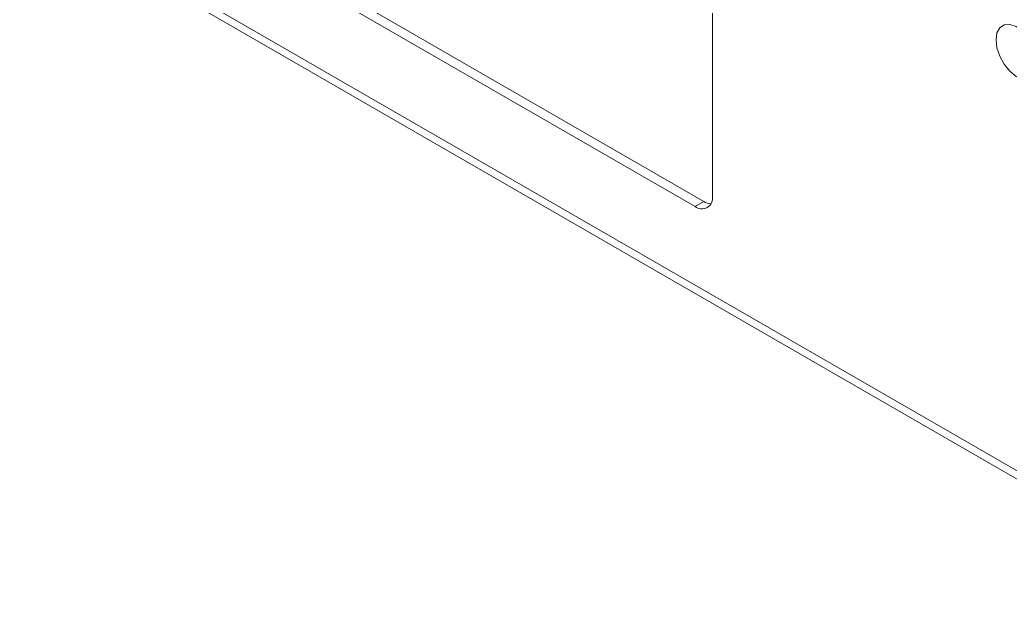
# Model space of a CAD drawing. Header units: inches. Extents: x 0.2 to 16.3, y 0.2 to 11.5.
# Drawn here: x 11.91 to 12.701, y 9.219 to 9.683 of the extents above; entities that cross this region are included whole.
import ezdxf

# ---------------------------------------------------------------- set-up
doc = ezdxf.new("R2010")
doc.units = ezdxf.units.IN
doc.header["$MEASUREMENT"] = 0

msp = doc.modelspace()

# ---------------------------------------------------------------- linework, layer by layer
at = {"color": 7, "linetype": 'Continuous', "lineweight": 18}
for p, q in [((12.87088, 9.22798), (11.91044, 9.78243)), ((12.04268, 9.77682), (12.45608, 9.53816)), ((11.91452, 9.77342), (12.87496, 9.21897)), ((12.03572, 9.7728), (12.44912, 9.53415)), ((12.46304, 9.54218), (12.46304, 9.6981)), ((12.44912, 9.53415), (12.45608, 9.53816))]:
    msp.add_line(p, q, dxfattribs=at)
at = {"color": 7, "linetype": 'Continuous', "lineweight": 18, "flags": 128}
msp.add_lwpolyline([(12.68923, 9.66718), (12.69001, 9.67265), (12.69226, 9.67675), (12.69578, 9.6791), (12.70028, 9.67951), (12.70533, 9.67792), (12.7105, 9.67449), (12.71533, 9.66951), (12.71939, 9.66344), (12.72231, 9.6568), (12.72384, 9.65019), (12.72384, 9.64421), (12.72231, 9.63937), (12.71939, 9.6361), (12.71533, 9.63471), (12.7105, 9.63531), (12.70533, 9.63785), (12.70028, 9.6421), (12.69578, 9.64769), (12.69226, 9.65411), (12.69001, 9.66081), (12.68923, 9.66718)], dxfattribs=at)
at = {"color": 7, "linetype": 'Continuous', "lineweight": 18}
for centre, radius, start, end in [((12.45456, 9.54081), 0.0086, 230.79671, 9.21404), ((12.46275, 9.54879), 0.01254, 237.89857, 265.70436)]:
    msp.add_arc(centre, radius, start, end, dxfattribs=at)

doc.saveas('drawing.dxf')
